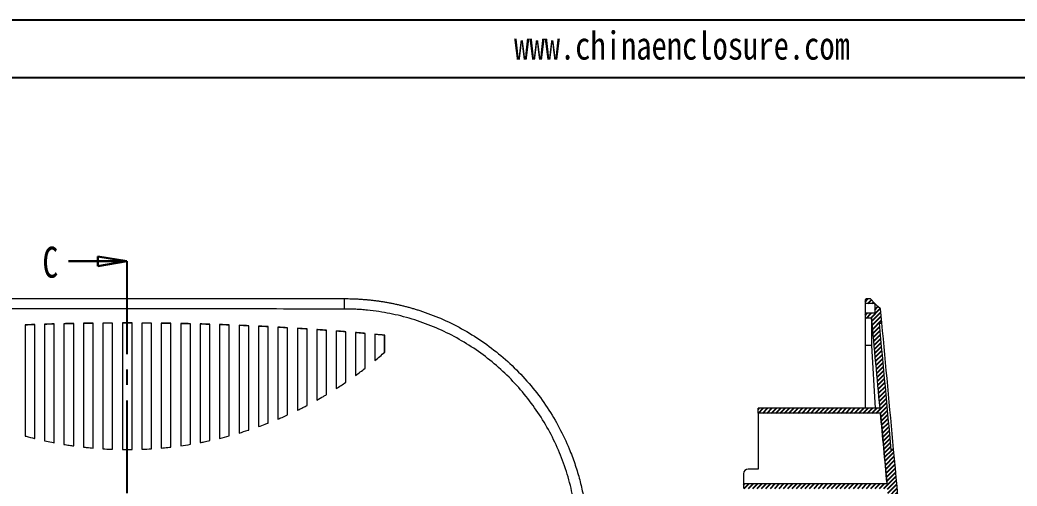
# Model space of a CAD drawing. Header units: inches. Extents: x 1848 to 4019, y 409 to 905.
# Drawn here: x 2050.7 to 2255.7, y 809.5 to 905.2 of the extents above; entities that cross this region are included whole.
import ezdxf

# ---------------------------------------------------------------- set-up
doc = ezdxf.new("R2010")
doc.units = ezdxf.units.IN
doc.linetypes.add('CENTER2', pattern=[28.575, 19.05, -3.175, 3.175, -3.175])
doc.layers.add('文字', color=81, linetype='Continuous')
doc.styles.add('SLDTEXTSTYLE0', font='TXT', dxfattribs={"width": 0.75})
doc.styles.add('宋体', font='', dxfattribs={"width": 0.8, "height": 3.5})
doc.styles.get('宋体').set_extended_font_data('SimSun')

# ---------------------------------------------------------------- blocks, each defined once
blk = doc.blocks.new('_CLOSED')
at = {"color": 0, "linetype": 'ByBlock', "lineweight": -2}
for p, q in [((-1, 0.166667), (0, 0)), ((-1, 0.166667), (-1, -0.166667)), ((0, 0), (-1, -0.166667)), ((0, 0), (-1, 0))]:
    blk.add_line(p, q, dxfattribs=at)

msp = doc.modelspace()

# ---------------------------------------------------------------- hatches: boundary and pattern name
h = msp.add_hatch()
h.set_pattern_fill('ANSI31', color=4, scale=0.2, style=0)
h.set_pattern_definition([(45, (-38.1576, 0), (-0.4490128, 0.4490128), [])])
edge = h.paths.add_edge_path(flags=0)
edge.add_line((2224.437, 846.982), (2226.437, 846.982))
edge.add_line((2226.437, 846.982), (2226.437, 844.982))
edge.add_line((2226.437, 844.982), (2224.437, 844.982))
edge.add_line((2224.437, 844.982), (2224.437, 843.982))
edge.add_line((2224.437, 843.982), (2225.8, 843.982))
edge.add_spline(control_points=[(2225.8, 843.982), (2226.372, 837.815), (2226.946, 831.649), (2227.52, 825.482)], knot_values=[0.0011216, 0.0011216, 0.0011216, 0.0011216, 0.0197014, 0.0197014, 0.0197014, 0.0197014], weights=[1, 1, 1, 1], degree=3, periodic=0)
edge.add_line((2227.52, 825.482), (2202.437, 825.482))
edge.add_line((2202.437, 825.482), (2202.437, 824.482))
edge.add_line((2202.437, 824.482), (2227.613, 824.482))
edge.add_spline(control_points=[(2227.613, 824.482), (2228.064, 819.649), (2228.515, 814.815), (2228.969, 809.982)], knot_values=[0.0002467, 0.0002467, 0.0002467, 0.0002467, 0.0148099, 0.0148099, 0.0148099, 0.0148099], weights=[1, 1, 1, 1], degree=3, periodic=0)
edge.add_line((2228.969, 809.982), (2199.437, 809.982))
edge.add_line((2199.437, 809.982), (2199.437, 808.982))
edge.add_line((2199.437, 808.982), (2229.062, 808.982))
edge.add_spline(control_points=[(2229.062, 808.982), (2229.185, 807.675), (2229.308, 806.367), (2229.431, 805.06), (2230.013, 798.867), (2230.599, 792.674), (2231.195, 786.482)], knot_values=[0.0362734, 0.0362734, 0.0362734, 0.0362734, 0.0402129, 0.0402129, 0.0402129, 0.0588742, 0.0588742, 0.0588742, 0.0588742], weights=[1, 1, 1, 1, 1, 1, 1], degree=3, periodic=0)
edge.add_line((2231.195, 786.482), (2233.204, 786.482))
edge.add_spline(control_points=[(2233.204, 786.482), (2232.829, 790.377), (2232.458, 794.273), (2232.09, 798.169), (2231.496, 804.439), (2230.908, 810.711), (2230.322, 816.982)], knot_values=[0.0217114, 0.0217114, 0.0217114, 0.0217114, 0.0334509, 0.0334509, 0.0334509, 0.052347, 0.052347, 0.052347, 0.052347], weights=[1, 1, 1, 1, 1, 1, 1], degree=3, periodic=0)
edge.add_spline(control_points=[(2230.322, 816.982), (2230.281, 816.978), (2230.239, 816.974), (2230.198, 816.971), (2230.156, 816.967), (2230.115, 816.963), (2230.073, 816.959), (2229.99, 816.951), (2229.907, 816.943), (2229.824, 816.936)], knot_values=[0, 0, 0, 0, 0.000125, 0.000125, 0.000125, 0.00025, 0.00025, 0.00025, 0.0005, 0.0005, 0.0005, 0.0005], weights=[1, 1, 1, 1, 1, 1, 1, 1, 1, 1], degree=3, periodic=0)
edge.add_spline(control_points=[(2229.824, 816.936), (2229.014, 825.602), (2228.208, 834.269), (2227.403, 842.936)], knot_values=[0.0001773, 0.0001773, 0.0001773, 0.0001773, 0.02629, 0.02629, 0.02629, 0.02629], weights=[1, 1, 1, 1], degree=3, periodic=0)
edge.add_spline(control_points=[(2227.403, 842.936), (2227.486, 842.944), (2227.569, 842.951), (2227.652, 842.959), (2227.694, 842.963), (2227.735, 842.967), (2227.777, 842.971), (2227.818, 842.975), (2227.86, 842.978), (2227.901, 842.982)], knot_values=[0, 0, 0, 0, 0.00025, 0.00025, 0.00025, 0.000375, 0.000375, 0.000375, 0.0005, 0.0005, 0.0005, 0.0005], weights=[1, 1, 1, 1, 1, 1, 1, 1, 1, 1], degree=3, periodic=0)
edge.add_spline(control_points=[(2227.901, 842.982), (2227.812, 843.94), (2227.723, 844.899), (2227.634, 845.857)], knot_values=[0.0784597, 0.0784597, 0.0784597, 0.0784597, 0.0813467, 0.0813467, 0.0813467, 0.0813467], weights=[1, 1, 1, 1], degree=3, periodic=0)
edge.add_spline(control_points=[(2227.634, 845.857), (2227.454, 846.034), (2227.274, 846.212), (2227.093, 846.39), (2226.913, 846.567), (2226.732, 846.745), (2226.552, 846.922), (2226.193, 847.275), (2225.834, 847.629), (2225.475, 847.982)], knot_values=[0, 0, 0, 0, 0.0007594, 0.0007594, 0.0007594, 0.0015187, 0.0015187, 0.0015187, 0.0030301, 0.0030301, 0.0030301, 0.0030301], weights=[1, 1, 1, 1, 1, 1, 1, 1, 1, 1], degree=3, periodic=0)
edge.add_line((2225.475, 847.982), (2224.637, 847.982))
edge.add_line((2224.637, 847.982), (2224.637, 847.782))
edge.add_line((2224.637, 847.782), (2224.437, 847.782))
edge.add_line((2224.437, 847.782), (2224.437, 846.982))

# ---------------------------------------------------------------- linework, layer by layer
for p, q in [((1848.102, 905.229), (2548.785, 905.229)), ((1866.233, 893.433), (2536.989, 893.433))]:
    msp.add_line(p, q)
at = {"color": 7, "linetype": 'Continuous', "lineweight": 30}
msp.add_line((2060.675, 855.644), (2072.675, 855.644), dxfattribs=at)
at = {"color": 1, "linetype": 'CENTER2'}
msp.add_line((2072.675, 855.644), (2072.675, 651.288), dxfattribs=at)
at = {"color": 7, "linetype": 'Continuous', "lineweight": 15}
for p, q in [((2117.429, 845.847), (2117.425, 847.982)), ((2224.437, 847.782), (2224.437, 846.982)), ((2224.637, 847.782), (2224.437, 847.782)), ((2226.437, 846.982), (2224.437, 846.982)), ((2224.437, 846.982), (2224.437, 844.982)), ((2224.637, 847.982), (2224.637, 847.782)), ((2224.637, 847.982), (2225.475, 847.982)), ((2226.437, 846.982), (2226.437, 844.982)), ((2224.437, 844.982), (2224.437, 843.982)), ((2226.437, 844.982), (2224.437, 844.982)), ((2227.901, 842.982), (2227.634, 845.857)), ((2079.737, 842.938), (2079.737, 817.294)), ((2081.737, 817.496), (2081.737, 842.909)), ((2083.737, 842.874), (2083.737, 817.748)), ((2225.8, 843.982), (2224.437, 843.982)), ((2224.437, 843.982), (2224.437, 838.38)), ((2227.403, 842.936), (2227.403, 842.936)), ((2125.666, 840.443), (2125.675, 840.482)), ((2225.738, 838.38), (2224.437, 838.38)), ((2224.437, 838.38), (2224.437, 825.482)), ((2225.738, 838.38), (2226.542, 825.482)), ((2202.437, 824.482), (2202.437, 825.482)), ((2227.52, 825.482), (2202.437, 825.482)), ((2227.613, 824.482), (2202.437, 824.482)), ((2202.437, 824.482), (2202.437, 812.982)), ((2227.599, 824.482), (2228.939, 809.982)), ((2199.437, 811.982), (2199.437, 809.982)), ((2202.437, 812.982), (2200.437, 812.982)), ((2199.437, 809.982), (2199.437, 808.982)), ((2199.437, 809.982), (2228.969, 809.982))]:
    msp.add_line(p, q, dxfattribs=at)
at = {"color": 7, "linetype": 'Continuous', "lineweight": 15, "flags": 128}
for points in [[(2227.634, 845.857), (2227.093, 846.39), (2226.552, 846.922), (2225.475, 847.982)], [(2227.901, 842.982), (2227.777, 842.971), (2227.652, 842.959), (2227.403, 842.936)], [(2227.404, 842.935), (2227.528, 842.947), (2227.652, 842.958), (2227.901, 842.981)], [(2230.319, 816.989), (2230.194, 816.978), (2230.008, 816.96), (2229.821, 816.943)], [(2229.824, 816.936), (2230.073, 816.959), (2230.198, 816.971), (2230.322, 816.982)]]:
    msp.add_lwpolyline(points, dxfattribs=at)
at = {"color": 7, "linetype": 'Continuous', "lineweight": 15}
msp.add_arc((2200.437, 811.982), 1, 90, 180, dxfattribs=at)
for points, knots in [([(2027.925, 847.982), (2028.192, 847.982), (2028.724, 847.982), (2029.79, 847.982), (2031.654, 847.982), (2035.384, 847.982), (2041.776, 847.982), (2054.562, 847.982), (2072.675, 847.982), (2095.05, 847.982), (2109.967, 847.982), (2117.425, 847.982)], [0, 0, 0, 0, 0.0089286, 0.0178572, 0.0357143, 0.0714286, 0.1428572, 0.25, 0.5, 0.75, 1, 1, 1, 1]), ([(2117.425, 847.982), (2117.666, 847.981), (2118.149, 847.979), (2118.874, 847.963), (2119.601, 847.937), (2120.33, 847.9), (2121.062, 847.852), (2121.795, 847.793), (2122.53, 847.723), (2123.266, 847.642), (2124.004, 847.549), (2124.743, 847.446), (2125.482, 847.331), (2126.223, 847.204), (2126.964, 847.066), (2127.706, 846.916), (2128.447, 846.754), (2129.189, 846.581), (2129.93, 846.395), (2130.672, 846.198), (2131.412, 845.988), (2132.152, 845.766), (2132.89, 845.532), (2133.628, 845.286), (2134.364, 845.028), (2135.098, 844.757), (2135.83, 844.474), (2137.821, 843.667), (2141.006, 842.163), (2145.21, 839.648), (2149.166, 836.72), (2152.857, 833.38), (2156.204, 829.677), (2159.148, 825.682), (2161.63, 821.511), (2163.228, 818.125), (2164.208, 815.654), (2164.751, 814.14), (2165.241, 812.628), (2165.677, 811.119), (2166.061, 809.616), (2166.395, 808.12), (2166.679, 806.633), (2166.915, 805.156), (2167.105, 803.692), (2167.251, 802.242), (2167.352, 800.807), (2167.414, 799.389), (2167.421, 798.449), (2167.425, 797.982)], [0, 0, 0, 0, 0.0092012, 0.0184356, 0.0277033, 0.0370043, 0.0463386, 0.0557062, 0.0651071, 0.0745412, 0.0840087, 0.0935094, 0.1030434, 0.1126106, 0.1222112, 0.131845, 0.1415122, 0.1512126, 0.1609463, 0.1707133, 0.1805135, 0.1903471, 0.2002139, 0.210114, 0.2200474, 0.2300141, 0.240014, 0.2500473, 0.3120637, 0.3743573, 0.4369281, 0.499776, 0.5642295, 0.6273167, 0.6890378, 0.7493924, 0.770111, 0.7905895, 0.8108277, 0.8308258, 0.8505837, 0.8701014, 0.8893789, 0.9084162, 0.9272133, 0.9457703, 0.964087, 0.9821636, 1, 1, 1, 1]), ([(2117.429, 845.847), (2117.195, 845.848), (2116.728, 845.849), (2115.794, 845.849), (2114.163, 845.849), (2110.9, 845.85), (2104.374, 845.852), (2091.321, 845.854), (2072.675, 845.857), (2053.497, 845.859), (2040.178, 845.86), (2033.519, 845.861), (2030.722, 845.86), (2029.294, 845.861), (2028.493, 845.859), (2028.092, 845.858), (2027.92, 845.857)], [0, 0, 0, 0, 0.0078421, 0.0156594, 0.031283, 0.0625301, 0.1250243, 0.2500127, 0.4999892, 0.7499659, 0.8928101, 0.9463767, 0.9731601, 0.9865546, 0.9942373, 1, 1, 1, 1]), ([(2165.3, 797.987), (2165.299, 798.203), (2165.296, 798.638), (2165.281, 799.294), (2165.257, 799.959), (2165.223, 800.633), (2165.179, 801.315), (2165.124, 802.006), (2165.007, 803.259), (2164.781, 805.052), (2164.375, 807.352), (2163.856, 809.645), (2163.016, 812.662), (2161.682, 816.363), (2159.667, 820.606), (2157.245, 824.635), (2154.441, 828.406), (2151.287, 831.881), (2147.803, 835.036), (2144.026, 837.835), (2139.999, 840.248), (2135.753, 842.259), (2132.039, 843.59), (2129.017, 844.426), (2126.749, 844.935), (2124.469, 845.335), (2122.516, 845.58), (2120.918, 845.719), (2119.726, 845.793), (2118.566, 845.838), (2117.804, 845.844), (2117.429, 845.847)], [0, 0, 0, 0, 0.0086151, 0.0173531, 0.0262128, 0.0351933, 0.0442937, 0.0535133, 0.0628513, 0.0945691, 0.1256115, 0.1560772, 0.1884045, 0.2506426, 0.3128975, 0.3756695, 0.4380757, 0.5002403, 0.5627627, 0.6254506, 0.6876495, 0.7499459, 0.812746, 0.8449175, 0.8751225, 0.9055096, 0.9373384, 0.9536752, 0.9695687, 0.9850126, 1, 1, 1, 1]), ([(2053.741, 842.664), (2053.435, 842.653), (2053.129, 842.643), (2052.463, 842.619), (2052.103, 842.606), (2051.744, 842.593)], [0.678844474, 0.678844474, 0.678844474, 0.678844474, 0.6875, 0.6875, 0.697633681, 0.697633681, 0.697633681, 0.697633681]), ([(2053.741, 842.617), (2053.408, 842.606), (2052.743, 842.583), (2052.077, 842.558), (2051.744, 842.546)], [0, 0, 0, 0, 0.4994601, 1, 1, 1, 1]), ([(2057.739, 842.737), (2057.407, 842.728), (2056.74, 842.71), (2056.074, 842.691), (2055.741, 842.681)], [0, 0, 0, 0, 0.4991392, 1, 1, 1, 1]), ([(2061.738, 842.876), (2061.512, 842.872), (2061.286, 842.867), (2060.783, 842.857), (2060.507, 842.851), (2060.093, 842.842), (2059.955, 842.839), (2059.791, 842.835), (2059.765, 842.834), (2059.739, 842.834)], [0.60298969, 0.60298969, 0.60298969, 0.60298969, 0.609375, 0.609375, 0.6171875, 0.6171875, 0.62109375, 0.62109375, 0.621827027, 0.621827027, 0.621827027, 0.621827027]), ([(2061.738, 842.829), (2061.405, 842.823), (2060.738, 842.81), (2060.072, 842.795), (2059.739, 842.787)], [0, 0, 0, 0, 0.5002473, 1, 1, 1, 1]), ([(2065.737, 842.893), (2065.404, 842.889), (2064.738, 842.88), (2064.071, 842.87), (2063.738, 842.865)], [0, 0, 0, 0, 0.500019, 1, 1, 1, 1]), ([(2069.737, 842.928), (2069.404, 842.926), (2068.737, 842.922), (2068.071, 842.917), (2067.737, 842.914)], [0, 0, 0, 0, 0.4997977, 1, 1, 1, 1]), ([(2073.737, 842.981), (2073.657, 842.981), (2073.576, 842.982), (2073.358, 842.982), (2073.222, 842.982), (2072.948, 842.982), (2072.812, 842.982), (2072.362, 842.982), (2072.05, 842.982), (2071.737, 842.981)], [0.489888737, 0.489888737, 0.489888737, 0.489888737, 0.4921875, 0.4921875, 0.49609375, 0.49609375, 0.5, 0.5, 0.508862235, 0.508862235, 0.508862235, 0.508862235]), ([(2073.737, 842.935), (2073.383, 842.936), (2072.716, 842.936), (2072.05, 842.936), (2071.737, 842.935)], [0, 0, 0, 0, 0.5313781, 1, 1, 1, 1]), ([(2077.737, 842.959), (2077.146, 842.965), (2076.557, 842.969), (2075.891, 842.973), (2075.814, 842.973), (2075.737, 842.974)], [0.452049096, 0.452049096, 0.452049096, 0.452049096, 0.46875, 0.46875, 0.470929186, 0.470929186, 0.470929186, 0.470929186]), ([(2077.737, 842.913), (2077.404, 842.916), (2076.737, 842.922), (2076.07, 842.926), (2075.737, 842.928)], [0, 0, 0, 0, 0.5004668, 1, 1, 1, 1]), ([(2081.737, 842.863), (2081.403, 842.868), (2080.737, 842.879), (2080.07, 842.888), (2079.737, 842.892)], [0, 0, 0, 0, 0.5002417, 1, 1, 1, 1]), ([(2085.736, 842.785), (2085.403, 842.793), (2084.736, 842.808), (2084.07, 842.821), (2083.737, 842.828)], [0, 0, 0, 0, 0.5000129, 1, 1, 1, 1]), ([(2089.735, 842.724), (2089.557, 842.729), (2089.38, 842.734), (2088.712, 842.754), (2088.223, 842.768), (2087.736, 842.781)], [0.338692042, 0.338692042, 0.338692042, 0.338692042, 0.34375, 0.34375, 0.357768207, 0.357768207, 0.357768207, 0.357768207]), ([(2089.735, 842.678), (2089.401, 842.688), (2088.735, 842.708), (2088.068, 842.726), (2087.736, 842.735)], [0, 0, 0, 0, 0.5011272, 1, 1, 1, 1]), ([(2093.732, 842.588), (2093.323, 842.604), (2092.914, 842.618), (2092.248, 842.642), (2091.991, 842.651), (2091.735, 842.659)], [0.300977328, 0.300977328, 0.300977328, 0.300977328, 0.3125, 0.3125, 0.319758893, 0.319758893, 0.319758893, 0.319758893]), ([(2093.732, 842.543), (2093.399, 842.555), (2092.733, 842.58), (2092.067, 842.602), (2091.735, 842.614)], [0, 0, 0, 0, 0.5007946, 1, 1, 1, 1]), ([(2225.783, 843.982), (2225.777, 843.982), (2225.772, 843.862), (2225.762, 843.39), (2225.758, 843.038), (2225.753, 842.336), (2225.751, 842.072), (2225.748, 841.486), (2225.746, 841.163), (2225.742, 840.111), (2225.74, 839.301), (2225.738, 838.38)], [0, 0, 0, 0, 0.25, 0.25, 0.5, 0.5, 0.625, 0.625, 0.75, 0.75, 1, 1, 1, 1]), ([(2097.729, 842.379), (2097.396, 842.394), (2096.73, 842.423), (2096.065, 842.451), (2095.732, 842.465)], [0, 0, 0, 0, 0.5005041, 1, 1, 1, 1]), ([(2101.724, 842.232), (2101.412, 842.248), (2101.1, 842.264), (2100.524, 842.293), (2100.258, 842.306), (2099.906, 842.323), (2099.817, 842.328), (2099.729, 842.332)], [0.225271527, 0.225271527, 0.225271527, 0.225271527, 0.234375, 0.234375, 0.2421875, 0.2421875, 0.244804515, 0.244804515, 0.244804515, 0.244804515]), ([(2101.724, 842.187), (2101.39, 842.204), (2100.725, 842.238), (2100.06, 842.271), (2099.729, 842.287)], [0, 0, 0, 0, 0.5023157, 1, 1, 1, 1]), ([(2105.718, 842.012), (2105.705, 842.012), (2105.692, 842.013), (2105.023, 842.052), (2104.371, 842.089), (2103.724, 842.125)], [0.187135653, 0.187135653, 0.187135653, 0.187135653, 0.1875, 0.1875, 0.206028932, 0.206028932, 0.206028932, 0.206028932]), ([(2105.718, 841.967), (2105.385, 841.986), (2104.72, 842.025), (2104.055, 842.062), (2103.724, 842.08)], [0, 0, 0, 0, 0.5018052, 1, 1, 1, 1]), ([(2109.71, 841.718), (2109.377, 841.74), (2108.713, 841.783), (2108.049, 841.825), (2107.718, 841.846)], [0, 0, 0, 0, 0.5013413, 1, 1, 1, 1]), ([(2109.71, 826.042), (2109.71, 828.663), (2109.71, 831.283), (2109.71, 836.523), (2109.71, 839.143), (2109.71, 841.763)], [0, 0, 0, 0, 0.5, 0.5, 1, 1, 1, 1]), ([(2113.701, 841.486), (2113.621, 841.492), (2113.535, 841.498), (2113.305, 841.515), (2113.153, 841.525), (2112.905, 841.543), (2112.818, 841.549), (2112.683, 841.559), (2112.637, 841.562), (2112.567, 841.567), (2112.543, 841.569), (2112.507, 841.572), (2112.496, 841.572), (2112.477, 841.574), (2112.471, 841.574), (2112.462, 841.575), (2112.459, 841.575), (2112.453, 841.575), (2112.449, 841.576), (2112.201, 841.593), (2111.956, 841.61), (2111.71, 841.627)], [0.11456993, 0.11456993, 0.11456993, 0.11456993, 0.1171875, 0.1171875, 0.12109375, 0.12109375, 0.123046875, 0.123046875, 0.124023438, 0.124023438, 0.124511719, 0.124511719, 0.124755859, 0.124755859, 0.12487793, 0.12487793, 0.124938965, 0.124938965, 0.125, 0.125, 0.131707875, 0.131707875, 0.131707875, 0.131707875]), ([(2113.701, 841.441), (2113.283, 841.472), (2112.619, 841.52), (2111.956, 841.566), (2111.71, 841.583)], [0, 0, 0, 0, 0.6300189, 1, 1, 1, 1]), ([(2117.689, 841.18), (2117.592, 841.188), (2117.495, 841.196), (2117.123, 841.225), (2116.848, 841.247), (2116.437, 841.279), (2116.301, 841.29), (2116.096, 841.305), (2116.028, 841.311), (2115.892, 841.321), (2115.825, 841.326), (2115.737, 841.333), (2115.719, 841.335), (2115.701, 841.336)], [0.075381209, 0.075381209, 0.075381209, 0.075381209, 0.078125, 0.078125, 0.0859375, 0.0859375, 0.08984375, 0.08984375, 0.091796875, 0.091796875, 0.09375, 0.09375, 0.094266213, 0.094266213, 0.094266213, 0.094266213]), ([(2117.689, 841.137), (2117.044, 841.188), (2116.381, 841.24), (2115.719, 841.291), (2115.701, 841.292)], [0, 0, 0, 0, 0.9730582, 1, 1, 1, 1]), ([(2121.675, 840.846), (2121.343, 840.875), (2121.012, 840.904), (2120.411, 840.955), (2120.14, 840.978), (2119.81, 841.006), (2119.749, 841.011), (2119.689, 841.016)], [0.037395281, 0.037395281, 0.037395281, 0.037395281, 0.046875, 0.046875, 0.0546875, 0.0546875, 0.056435811, 0.056435811, 0.056435811, 0.056435811]), ([(2121.675, 840.804), (2121.343, 840.833), (2120.681, 840.89), (2120.019, 840.946), (2119.689, 840.973)], [0, 0, 0, 0, 0.50204, 1, 1, 1, 1]), ([(2125.666, 840.443), (2125.332, 840.474), (2124.669, 840.536), (2124.005, 840.597), (2123.675, 840.627)], [0, 0, 0, 0, 0.5022588, 1, 1, 1, 1]), ([(2125.664, 836.944), (2125.664, 837.523), (2125.665, 838.689), (2125.665, 839.856), (2125.666, 840.443)], [0, 0, 0, 0, 0.4966664, 1, 1, 1, 1]), ([(2119.689, 832.201), (2120.013, 832.436), (2120.336, 832.673), (2120.999, 833.168), (2121.337, 833.424), (2121.675, 833.685)], [0.925482515, 0.925482515, 0.925482515, 0.925482515, 0.9375, 0.9375, 0.950090643, 0.950090643, 0.950090643, 0.950090643]), ([(2111.71, 827.119), (2112.17, 827.375), (2112.63, 827.638), (2113.294, 828.025), (2113.497, 828.145), (2113.701, 828.266)], [0.826589342, 0.826589342, 0.826589342, 0.826589342, 0.84375, 0.84375, 0.851306711, 0.851306711, 0.851306711, 0.851306711]), ([(2107.718, 825.04), (2107.786, 825.074), (2107.854, 825.106), (2108.186, 825.268), (2108.436, 825.392), (2108.788, 825.569), (2108.901, 825.627), (2109.12, 825.738), (2109.224, 825.791), (2109.455, 825.91), (2109.583, 825.976), (2109.71, 826.042)], [0.779304456, 0.779304456, 0.779304456, 0.779304456, 0.78125, 0.78125, 0.7890625, 0.7890625, 0.79296875, 0.79296875, 0.796875, 0.796875, 0.801657445, 0.801657445, 0.801657445, 0.801657445]), ([(2099.729, 821.681), (2100.194, 821.848), (2100.658, 822.019), (2101.322, 822.271), (2101.523, 822.348), (2101.724, 822.426)], [0.706340236, 0.706340236, 0.706340236, 0.706340236, 0.71875, 0.71875, 0.72417445, 0.72417445, 0.72417445, 0.72417445]), ([(2103.724, 823.234), (2104.005, 823.352), (2104.285, 823.472), (2104.951, 823.76), (2105.335, 823.93), (2105.718, 824.103)], [0.742301582, 0.742301582, 0.742301582, 0.742301582, 0.75, 0.75, 0.760640081, 0.760640081, 0.760640081, 0.760640081]), ([(2095.732, 820.367), (2096.358, 820.555), (2096.98, 820.749), (2097.642, 820.966), (2097.685, 820.98), (2097.729, 820.994)], [0.671175864, 0.671175864, 0.671175864, 0.671175864, 0.6875, 0.6875, 0.688648326, 0.688648326, 0.688648326, 0.688648326]), ([(2051.744, 819.761), (2051.815, 819.742), (2051.886, 819.723), (2052.536, 819.549), (2053.116, 819.401), (2053.713, 819.255), (2053.727, 819.252), (2053.741, 819.249)], [0.294956125, 0.294956125, 0.294956125, 0.294956125, 0.296875, 0.296875, 0.3125, 0.3125, 0.312873361, 0.312873361, 0.312873361, 0.312873361]), ([(2055.741, 818.79), (2056.234, 818.683), (2056.73, 818.581), (2057.398, 818.45), (2057.568, 818.417), (2057.739, 818.385)], [0.330653163, 0.330653163, 0.330653163, 0.330653163, 0.34375, 0.34375, 0.348225518, 0.348225518, 0.348225518, 0.348225518]), ([(2059.739, 818.032), (2060.098, 817.973), (2060.457, 817.917), (2061.124, 817.817), (2061.431, 817.773), (2061.738, 817.731)], [0.365644615, 0.365644615, 0.365644615, 0.365644615, 0.375, 0.375, 0.382963018, 0.382963018, 0.382963018, 0.382963018]), ([(2087.736, 818.409), (2088, 818.459), (2088.264, 818.511), (2088.93, 818.645), (2089.333, 818.729), (2089.735, 818.817)], [0.602679062, 0.602679062, 0.602679062, 0.602679062, 0.609375, 0.609375, 0.619639534, 0.619639534, 0.619639534, 0.619639534]), ([(2063.738, 817.482), (2063.974, 817.455), (2064.21, 817.43), (2064.876, 817.361), (2065.306, 817.32), (2065.737, 817.283)], [0.400179719, 0.400179719, 0.400179719, 0.400179719, 0.40625, 0.40625, 0.417262012, 0.417262012, 0.417262012, 0.417262012]), ([(2067.737, 817.134), (2067.864, 817.126), (2067.99, 817.119), (2068.656, 817.081), (2069.196, 817.056), (2069.737, 817.036)], [0.434278537, 0.434278537, 0.434278537, 0.434278537, 0.4375, 0.4375, 0.45124504, 0.45124504, 0.45124504, 0.45124504]), ([(2071.737, 816.988), (2071.761, 816.987), (2071.785, 816.987), (2072.428, 816.98), (2073.048, 816.981), (2073.691, 816.989), (2073.714, 816.989), (2073.737, 816.989)], [0.46814066, 0.46814066, 0.46814066, 0.46814066, 0.46875, 0.46875, 0.484375, 0.484375, 0.484960077, 0.484960077, 0.484960077, 0.484960077]), ([(2079.737, 817.294), (2080.195, 817.334), (2080.654, 817.379), (2081.32, 817.449), (2081.528, 817.472), (2081.737, 817.496)], [0.535357913, 0.535357913, 0.535357913, 0.535357913, 0.546875, 0.546875, 0.552128343, 0.552128343, 0.552128343, 0.552128343]), ([(2230.322, 816.982), (2230.321, 816.982), (2230.32, 816.984), (2230.319, 816.989), (2230.319, 816.989), (2230.319, 816.989)], [0.4760330589, 0.4760330589, 0.4760330589, 0.4760330589, 0.484375, 0.484375, 0.4849600772, 0.4849600772, 0.4849600772, 0.4849600772])]:
    msp.add_open_spline(points, degree=3, knots=knots, dxfattribs=at)
for points in [[(2053.741, 819.249), (2053.741, 827.053), (2053.741, 834.858), (2053.741, 842.664)], [(2057.739, 842.784), (2057.075, 842.766), (2056.409, 842.748), (2055.741, 842.727)], [(2055.741, 842.727), (2055.741, 834.748), (2055.741, 826.769), (2055.741, 818.79)], [(2057.739, 818.385), (2057.739, 826.517), (2057.739, 834.651), (2057.739, 842.784)], [(2059.739, 842.834), (2059.739, 834.566), (2059.739, 826.299), (2059.739, 818.032)], [(2061.738, 817.731), (2061.738, 826.112), (2061.738, 834.494), (2061.738, 842.876)], [(2065.737, 842.939), (2065.071, 842.931), (2064.404, 842.922), (2063.738, 842.911)], [(2063.738, 842.911), (2063.738, 834.434), (2063.738, 825.958), (2063.738, 817.482)], [(2065.737, 817.283), (2065.737, 825.834), (2065.737, 834.387), (2065.737, 842.939)], [(2069.737, 842.975), (2069.071, 842.971), (2068.405, 842.966), (2067.737, 842.96)], [(2067.737, 842.96), (2067.737, 834.351), (2067.737, 825.743), (2067.737, 817.134)], [(2069.737, 817.036), (2069.737, 825.682), (2069.737, 834.328), (2069.737, 842.975)], [(2071.737, 842.981), (2071.737, 834.317), (2071.737, 825.652), (2071.737, 816.988)], [(2073.737, 816.989), (2073.737, 825.653), (2073.737, 834.317), (2073.737, 842.981)], [(2075.737, 842.974), (2075.737, 834.329), (2075.737, 825.685), (2075.737, 817.041)], [(2077.737, 817.142), (2077.737, 825.748), (2077.737, 834.353), (2077.737, 842.959)], [(2081.737, 842.909), (2081.07, 842.92), (2080.403, 842.929), (2079.737, 842.938)], [(2085.736, 842.831), (2085.07, 842.846), (2084.403, 842.86), (2083.737, 842.874)], [(2085.736, 818.052), (2085.736, 826.312), (2085.736, 834.571), (2085.736, 842.831)], [(2087.736, 842.781), (2087.736, 834.657), (2087.736, 826.533), (2087.736, 818.409)], [(2089.735, 818.817), (2089.735, 826.786), (2089.735, 834.755), (2089.735, 842.724)], [(2091.735, 842.659), (2091.735, 834.866), (2091.735, 827.073), (2091.735, 819.279)], [(2227.52, 825.482), (2226.946, 831.649), (2226.372, 837.815), (2225.8, 843.982)], [(2229.824, 816.936), (2229.014, 825.602), (2228.208, 834.269), (2227.403, 842.936)], [(2230.319, 816.989), (2229.51, 825.653), (2228.705, 834.317), (2227.901, 842.981)], [(2051.744, 842.593), (2051.744, 834.982), (2051.744, 827.371), (2051.744, 819.761)], [(2093.732, 819.795), (2093.732, 827.393), (2093.732, 834.991), (2093.732, 842.588)], [(2095.732, 842.51), (2095.732, 835.129), (2095.732, 827.748), (2095.732, 820.367)], [(2097.729, 842.425), (2097.062, 842.454), (2096.397, 842.483), (2095.732, 842.51)], [(2097.729, 820.994), (2097.729, 828.138), (2097.729, 835.282), (2097.729, 842.425)], [(2099.729, 842.332), (2099.729, 835.449), (2099.729, 828.565), (2099.729, 821.681)], [(2101.724, 822.426), (2101.724, 829.029), (2101.724, 835.631), (2101.724, 842.232)], [(2103.724, 842.125), (2103.724, 835.829), (2103.724, 829.532), (2103.724, 823.234)], [(2105.718, 824.103), (2105.718, 830.073), (2105.718, 836.042), (2105.718, 842.012)], [(2107.718, 841.89), (2107.718, 836.274), (2107.718, 830.658), (2107.718, 825.04)], [(2109.71, 841.763), (2109.043, 841.807), (2108.379, 841.849), (2107.718, 841.89)], [(2111.71, 841.627), (2111.71, 836.792), (2111.71, 831.956), (2111.71, 827.119)], [(2113.701, 828.265), (2113.701, 832.673), (2113.701, 837.08), (2113.701, 841.486)], [(2115.701, 841.336), (2115.701, 837.39), (2115.701, 833.443), (2115.701, 829.496)], [(2117.689, 830.801), (2117.689, 834.261), (2117.689, 837.721), (2117.689, 841.18)], [(2119.689, 841.016), (2119.689, 838.078), (2119.689, 835.14), (2119.689, 832.201)], [(2121.675, 833.685), (2121.675, 836.072), (2121.675, 838.459), (2121.675, 840.846)], [(2125.675, 840.482), (2125.003, 840.546), (2124.336, 840.608), (2123.675, 840.668)], [(2123.675, 840.668), (2123.675, 838.872), (2123.675, 837.076), (2123.675, 835.279)], [(2125.675, 836.982), (2125.675, 838.133), (2125.675, 839.3), (2125.675, 840.482)], [(2123.675, 835.279), (2124.344, 835.83), (2125.01, 836.397), (2125.675, 836.982)], [(2115.701, 829.496), (2116.363, 829.917), (2117.026, 830.351), (2117.689, 830.801)], [(2228.969, 809.982), (2228.515, 814.815), (2228.064, 819.649), (2227.613, 824.482)], [(2083.737, 817.748), (2084.404, 817.841), (2085.07, 817.943), (2085.736, 818.053)], [(2091.735, 819.279), (2092.402, 819.442), (2093.068, 819.614), (2093.732, 819.795)], [(2075.737, 817.041), (2076.404, 817.066), (2077.07, 817.1), (2077.737, 817.142)], [(2233.204, 786.482), (2232.226, 796.647), (2231.273, 806.814), (2230.322, 816.982)]]:
    msp.add_open_spline(points, degree=3, dxfattribs=at)

# ---------------------------------------------------------------- block references
at = {"color": 7, "linetype": 'Continuous', "lineweight": 30, "xscale": 6, "yscale": 6}
msp.add_blockref('_CLOSED', (2072.675, 855.644), dxfattribs=at)

# ---------------------------------------------------------------- texts
at = {"color": 7, "linetype": 'Continuous', "insert": (2055.307, 858.644), "char_height": 6.35, "attachment_point": 1, "style": 'SLDTEXTSTYLE0'}
msp.add_mtext('C', dxfattribs=at)
at = {"layer": '文字', "color": 0, "insert": (2152.289, 902.852), "char_height": 5.76693, "width": 101.31949, "attachment_point": 1, "style": '宋体'}
msp.add_mtext('www.chinaenclosure.com', dxfattribs=at)

doc.saveas('drawing.dxf')
